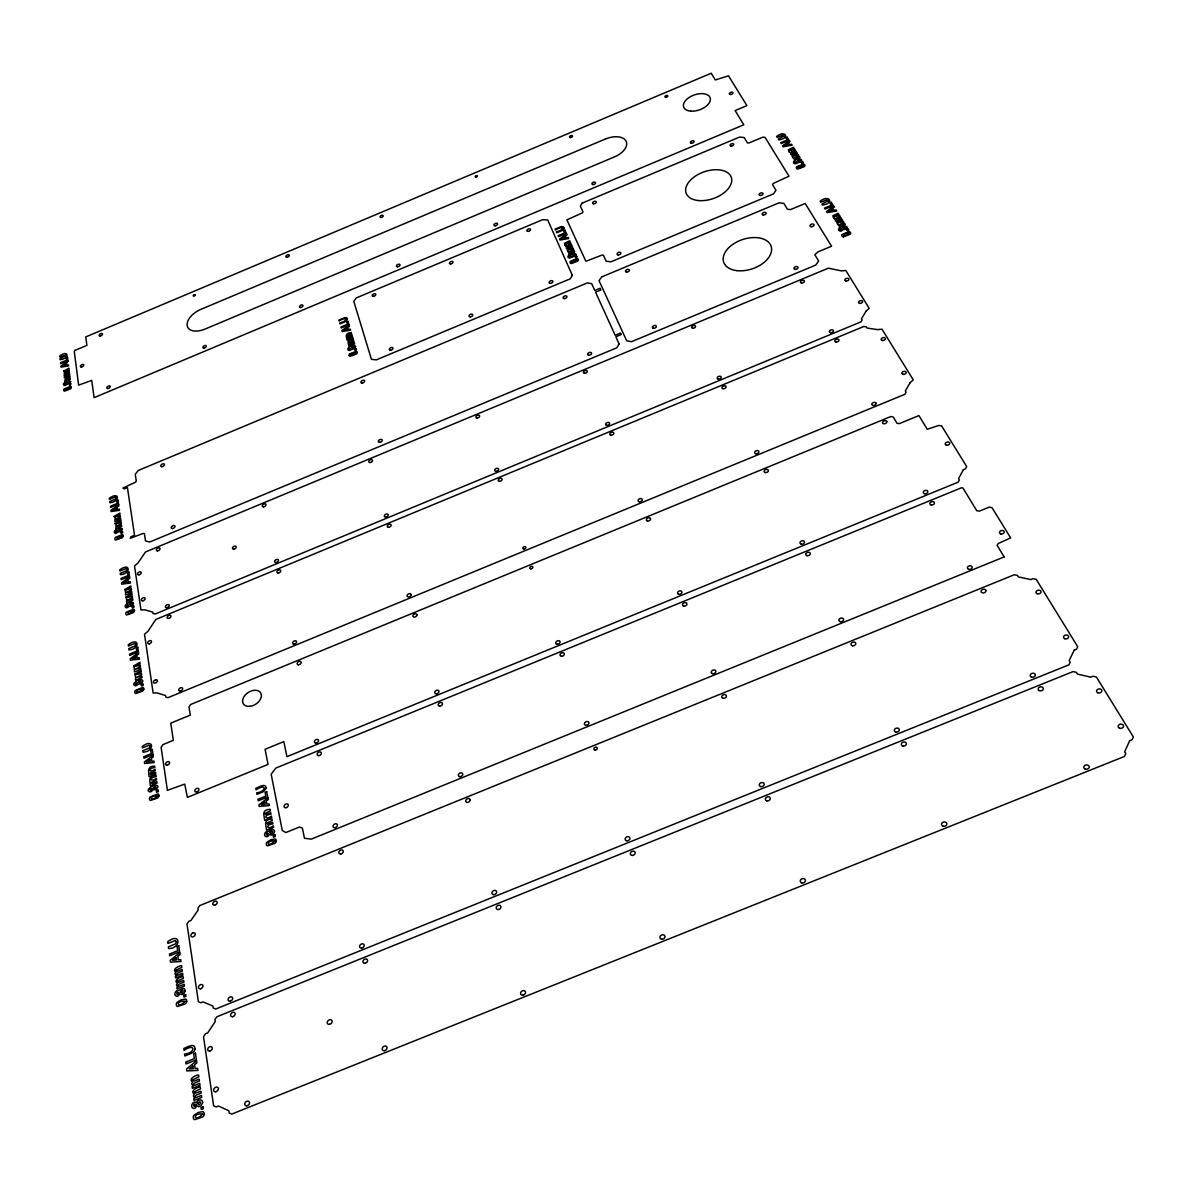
<?xml version="1.0" encoding="UTF-8"?>
<svg xmlns="http://www.w3.org/2000/svg" width="1193" height="1193" viewBox="0 0 1193 1193"><rect width="100%" height="100%" fill="white"/><g stroke="black" fill="none" stroke-linecap="round" stroke-linejoin="round"><path stroke-width="1.5" d="M63.766 389.977L63.84 390.648A2.147 1.208 -30.7 0 0 64.661 391.125L70.208 389.037A2.431 1.357 -30.6 0 0 71.252 387.859L71.282 386.815A2.147 1.208 -30.6 0 0 70.476 386.353L64.392 388.903M349.653 353.993L356.096 351.309A2.237 1.357 -26.3 0 1 357.095 351.786L357.229 352.86A2.535 1.521 -26.3 0 1 356.245 354.082L350.31 356.289A2.252 1.357 -26.4 0 1 349.31 355.812L349.117 355.111M843.451 236.825L849.878 234.454A2.729 1.685 -16.5 0 0 850.713 233.217L850.266 232.143A2.416 1.491 -16.5 0 0 848.969 231.71L842.064 234.589A2.431 1.491 -16.5 0 0 841.721 235.707L842.154 236.393A2.416 1.491 -16.5 0 0 843.451 236.825M63.796 390.186A2.147 1.208 -30.7 0 1 64.422 389.112M349.176 355.32A2.252 1.357 -26.4 0 1 349.713 354.217M151.213 782.533L152.197 783.413L156.865 781.624L157.058 783.04L150.348 785.799L150.169 784.487C150.348 782.28 147.41 775.182 155.94 775.182L156.149 776.583C148.722 777.269 150.452 782.936 156.402 778.388L156.596 779.804L151.213 782.533M176.549 941.68L175.431 943.887L168.377 946.824L168.616 948.554C181.545 948.495 180.784 931.703 167.676 941.724L167.915 943.454L175.117 940.606L176.549 941.68M149.93 773.392L150.915 774.257L155.552 772.467L155.761 773.869L149.08 776.613L148.901 775.316C149.065 773.124 146.157 766.085 154.658 766.07L154.851 767.472C147.455 768.158 149.17 773.78 155.105 769.261L155.299 770.663L149.93 773.392M133.646 666.007C134.511 667.603 134.496 670.093 134.377 670.779L134.541 671.942L140.893 669.333L140.714 668.05L135.376 669.228L140.476 666.425L140.297 665.157L134.973 666.365L140.073 663.547L139.894 662.279L133.646 666.007M134.794 674.239C135.659 675.849 135.644 678.37 135.54 679.056L135.704 680.234L142.071 677.609L141.892 676.327L136.524 677.505L141.654 674.686L141.475 673.404L136.121 674.597L141.236 671.778L141.057 670.496L134.794 674.239M195.205 294.939C193.37 298.653 191.775 293.463 195.205 294.939M274.733 840.99C267.336 848.879 264.876 840.081 274.733 840.99M351.771 347.521C354.067 349.907 355.037 344.046 351.771 347.521M124.833 589.521C125.668 591.012 125.638 593.324 125.533 593.935L125.683 595.024L131.782 592.489L131.618 591.31L126.488 592.489L131.394 589.804L131.23 588.626L126.115 589.834L131.021 587.135L130.857 585.972L124.833 589.521M125.906 597.141C126.741 598.647 126.712 600.974 126.592 601.6L126.756 602.689L132.885 600.154L132.706 598.961L127.562 600.139L132.498 597.439L132.319 596.261L127.189 597.454L132.11 594.755L131.946 593.577L125.906 597.141M268.38 833.579C266.665 837.889 264.995 831.372 268.38 833.579M564.065 228.131L562.067 230.503L556.728 232.769L556.326 231.83C565.527 230.04 563.29 224.657 555.506 230.025L555.103 229.101L561.247 226.61L563.23 226.745L564.065 228.131M150.318 746.102L149.274 748.011L142.832 750.71L143.026 752.157C154.747 751.814 154.21 737.468 142.235 746.445L142.444 747.892L149.021 745.252L150.318 746.102M115.035 523.503L116.139 524.831L115.81 528.633L121.716 526.188L121.552 525.084L116.601 526.262L121.358 523.682L121.194 522.579L116.258 523.787L121 521.192L120.851 520.103L115.035 523.503M114.051 516.45L115.154 517.762L114.826 521.55L120.702 519.104L120.538 518.016L115.617 519.179L120.344 516.614L120.195 515.525L115.274 516.718L119.986 514.138L119.837 513.065L114.051 516.45M135.913 644.25L134.913 645.995L128.784 648.589L128.963 649.902C140.043 649.424 139.641 636.287 128.248 644.727L128.426 646.039L134.69 643.504L135.913 644.25M127.099 569.3L126.13 570.94L120.239 573.43L120.404 574.653C131.036 574.087 130.693 561.814 119.732 569.866L119.911 571.074L125.936 568.629L127.099 569.3M837.665 224.403L839.454 225.79L839.171 226.998L845.27 224.448L844.689 223.523L839.231 224.895L843.913 222.316L843.332 221.376L837.889 222.778L842.571 220.198L841.99 219.258L836.532 221.868L837.665 224.403M833.862 218.364L835.652 219.736L835.354 220.944L841.438 218.408L840.856 217.484L835.413 218.856L840.096 216.291L839.514 215.366L834.101 216.753L838.768 214.188L838.172 213.264L832.744 215.858L833.862 218.364M116.317 497.66L115.378 499.196L109.711 501.597L109.86 502.73C120.075 502.074 119.807 490.621 109.249 498.301L109.413 499.42L115.199 497.049L116.317 497.66M202.527 1114.143C194.325 1123.314 191.76 1112.502 202.527 1114.143M195.891 1104.673C193.922 1109.788 192.252 1101.84 195.891 1104.673M347.074 335.665L347.998 336.232L351.92 334.681L352.203 335.621L347.685 338.066L352.561 336.844L352.845 337.783L347.163 340.169L346.895 339.289C346.76 337.902 344.061 332.743 351.294 332.534L351.562 333.473L347.074 335.665M348.878 341.794L349.803 342.376L353.739 340.81L354.023 341.765L349.504 344.225L354.396 342.988L354.679 343.942L348.967 346.328L348.714 345.448C348.58 344.046 345.836 338.857 353.098 338.663L353.382 339.602L348.878 341.794M269.886 832.475C272.392 836.427 274.136 827.703 269.886 832.475M64.288 377.167L65.257 378.256L64.869 381.492L70.253 379.225L70.133 378.3L65.645 379.449L69.984 377.122L69.88 376.198L65.391 377.361L69.731 375.02L69.612 374.11L64.288 377.167M185.094 1001.33C177.25 1009.875 174.879 1000.047 185.094 1001.33M63.557 371.232L64.526 372.305L64.139 375.512L69.507 373.26L69.388 372.335L64.914 373.498L69.239 371.172L69.134 370.248L64.72 371.59L68.985 369.084L68.866 368.175L63.557 371.232M178.846 992.815C176.952 997.557 175.401 990.279 178.846 992.815M355.574 346.567L354.604 348.341L350.414 350.056A2.237 1.342 -26.4 0 1 349.102 350.533C344.136 348.878 354.276 343.36 355.574 346.567M792.778 157.595L794.449 158.848L794.15 159.981L799.981 157.536L799.444 156.671L794.255 158.028L798.743 155.582L798.206 154.732L793.032 156.089L797.52 153.643L796.984 152.779L791.764 155.269L792.778 157.595M789.319 152.078L790.974 153.315L790.676 154.434L796.492 152.003L795.94 151.153L790.78 152.495L795.254 150.064L794.717 149.214L789.572 150.572L794.046 148.141L793.509 147.291L788.305 149.766L789.319 152.078M151.899 788.931C150.124 793.002 148.767 786.903 151.899 788.931M157.491 795.85C150.273 803.277 148.215 795.12 157.491 795.85M66.047 355.216L59.993 358.78L60.097 359.719C69.283 358.959 69.388 349.102 59.65 355.991L59.769 356.931L66.047 355.216M847.119 227.371C846.821 230.503 842.81 228.698 841.9 230.637A2.401 1.476 -16.6 0 1 840.469 231.174C833.892 229.861 845.569 223.285 847.119 227.371M197.561 1103.406C200.066 1108.342 202.378 1097.873 197.561 1103.406M266.695 823.2L267.799 824.229L272.63 822.395L272.929 823.901C265.01 824.378 267.038 830.775 273.301 825.839L273.585 827.36L266.561 830.224L266.293 828.822C266.576 826.272 262.415 819.352 271.974 818.98L272.258 820.471L266.695 823.2M264.846 813.477L265.935 814.506L270.751 812.672L271.05 814.163C263.176 814.64 265.174 820.993 271.407 816.087L271.706 817.593L264.712 820.441L264.443 819.054C264.712 816.534 260.611 809.674 270.095 809.286L270.393 810.778L264.846 813.477M142.385 689.196C135.525 696.071 133.616 688.719 142.385 689.196M137.15 683.052C135.45 686.795 134.183 681.263 137.15 683.052M180.456 991.622C182.842 996.095 185.019 986.462 180.456 991.622M274.539 831.551L273.286 834.146L271.273 835.1L269.32 834.548L268.127 836.189A2.804 2.013 -35.6 0 1 266.501 836.755C262.922 836.547 264.801 830.91 267.873 831.536C269.096 831.61 273.898 826.764 274.539 831.551M133.139 610.876C127.189 616.9 125.22 610.667 133.139 610.876M128.128 605.269C126.488 608.788 125.28 603.643 128.128 605.269M121.91 536.134C116.153 541.816 114.304 536.045 121.91 536.134M117.123 531.019C115.542 534.3 114.409 529.543 117.123 531.019M192.744 1079.829L193.877 1081.141L199.171 1079.188L199.425 1081.037L193.803 1083.393L193.4 1084.914A1.581 1.178 -43.9 0 0 194.429 1085.391L199.768 1083.408L200.036 1085.257L192.356 1088.344L192.118 1086.644L193.162 1086.212L191.626 1083.87L192.58 1082.066C187.763 1079.143 195.935 1074.893 198.575 1074.997L198.828 1076.832L192.744 1079.829M194.414 1091.849L195.563 1093.176L200.871 1091.207L201.14 1093.071L195.488 1095.442L195.085 1096.978A1.581 1.193 -44.3 0 0 196.129 1097.471L201.483 1095.472L201.751 1097.351L194.027 1100.438L193.788 1098.708L194.847 1098.291L193.296 1095.92L194.265 1094.1C189.419 1091.148 197.591 1086.868 200.275 1086.972L200.543 1088.836L194.414 1091.849M801.666 160.205L800.503 161.845L796.656 163.307A2.297 1.357 -17.6 0 1 795.284 163.814C789.14 162.68 800.22 156.462 801.666 160.205M153.36 787.887C155.582 791.555 157.491 783.354 153.36 787.887M578.381 259.701L578.337 260.074A2.55 1.536 -21.8 0 1 577.442 261.267L571.417 263.519A2.267 1.357 -21.9 0 1 570.299 263.086L570.015 262.43A2.282 1.372 -21.9 0 1 570.448 261.342L576.98 258.613A2.267 1.357 -21.8 0 1 578.083 259.045L578.381 259.701M202.631 1102.556L201.185 1105.657L198.977 1106.716L196.875 1105.926L195.518 1107.85A3.161 2.371 -44.6 0 1 193.743 1108.446C189.21 1107.805 192.983 1099.752 196.442 1102.779C196.815 1099.409 202.959 1098.395 202.631 1102.556M175.997 970.192L177.086 971.37L182.126 969.477L182.365 971.162L176.996 973.428L176.594 974.815A1.491 1.089 -40.6 0 0 177.578 975.248L182.663 973.324L182.902 975.009L175.58 977.977L175.371 976.426L176.37 976.008L174.924 973.891L175.848 972.235C171.255 969.536 179.263 965.584 181.59 965.659L181.828 967.344L175.997 970.192M177.518 981.138L178.607 982.331L183.677 980.422L183.916 982.122L178.518 984.404L178.13 985.806A1.506 1.089 -41 0 0 179.114 986.238L184.229 984.314L184.468 986.014L177.101 988.997L176.892 987.416L177.891 987.014L176.445 984.866L177.369 983.196C172.746 980.482 180.769 976.5 183.125 976.575L183.364 978.26L177.518 981.138M138.537 682.068C140.67 685.364 142.429 677.863 138.537 682.068M185.273 990.757L183.871 993.605L181.768 994.619L179.77 993.933L178.473 995.723A2.997 2.177 -41.2 0 1 176.788 996.304C173.119 995.857 175.162 989.862 178.413 990.503C179.576 990.608 184.9 985.418 185.273 990.757M129.47 604.344C131.528 607.356 133.198 600.377 129.47 604.344M70.193 387.636L65.004 389.977L70.193 387.636M118.42 530.124C120.418 532.898 121.984 526.367 118.42 530.124M347.417 319.247L345.269 321.663L339.99 323.899L339.707 322.93C348.326 321.394 347.357 315.534 339.14 321.021L338.857 320.052L344.926 317.592L346.79 317.77L347.417 319.247M66.003 383.46L64.303 384.414L66.003 383.46M157.759 786.977L156.447 789.423L152.734 789.841L151.526 791.391A2.699 1.834 -36.3 0 1 149.99 791.928C143.041 789.841 158.207 781.803 157.759 786.977M266.128 788.29L263.414 791.69L256.942 794.374L256.644 792.838C266.964 791.734 266.471 782.623 256.077 789.841L255.794 788.305C258.314 787.589 265.95 782.22 266.128 788.29M142.698 681.158C142.429 685.006 138 683.231 136.777 685.274A2.55 1.67 -34.3 0 1 135.316 685.811C129.232 683.708 142.608 676.64 142.698 681.158M194.981 1049.079L194.101 1051.495L191.924 1053.091L184.826 1055.999L184.557 1054.09C195.682 1053.315 195.682 1042.235 184.05 1050.392L183.797 1048.513C186.645 1047.32 195.354 1042.041 194.981 1049.079M133.467 603.434C133.154 607.028 128.978 605.418 127.77 607.341A2.446 1.551 -33.1 0 1 126.354 607.848C121.418 605.537 132.483 599.438 133.467 603.434M67.181 382.67C69 384.951 70.432 379.359 67.181 382.67M122.268 529.215C121.91 532.6 117.958 531.109 116.765 532.943A2.356 1.432 -32 0 1 115.423 533.435C110.725 531.332 121.298 525.546 122.268 529.215M567.823 251.499L569.255 252.856L568.837 254.02L574.608 251.604L574.206 250.694L569.165 251.991L573.669 249.531L573.266 248.636L568.241 249.933L572.744 247.488L572.342 246.578L567.137 249.054L567.823 251.499M828.419 200.618L821.873 204.107L822.469 205.062C835.294 203.153 828.583 194.056 820.098 201.289L820.695 202.243L827.167 199.693L828.419 200.618M565.214 245.669L566.63 246.996L566.213 248.159L571.954 245.758L571.551 244.848L566.526 246.146L571.029 243.7L570.627 242.805L565.616 244.103L570.105 241.657L569.702 240.777L564.528 243.238L565.214 245.669M784.532 135.719L778.254 139.044L778.805 139.924C790.989 138 784.8 129.634 776.643 136.464L777.18 137.344L783.369 134.898L784.532 135.719M276.314 840.946L276.209 841.527A3.176 2.297 -35.7 0 1 274.957 843.272L267.664 845.822A2.818 2.028 -35.8 0 1 266.486 844.942L266.278 843.839A2.833 2.043 -35.8 0 1 266.978 842.183L270.811 839.783L274.927 838.962A2.818 2.028 -35.7 0 1 276.105 839.842L276.314 840.946M575.891 254.422L574.594 256.107L570.806 257.539A2.252 1.357 -21.9 0 1 569.464 258.046C563.842 256.659 574.847 250.545 575.891 254.422M70.67 381.775L69.582 383.475L65.63 385.1A2.147 1.193 -30.6 0 1 64.392 385.563C60.306 383.848 69.82 378.733 70.67 381.775M204.257 1114.173L204.122 1114.888A3.594 2.714 -44.9 0 1 202.691 1116.946L194.683 1119.66A3.176 2.386 -45 0 1 193.445 1118.497L193.251 1117.14A3.206 2.401 -45 0 1 194.086 1115.142L198.306 1112.443L202.81 1111.652A3.176 2.401 -44.9 0 1 204.063 1112.801L204.257 1114.173M186.734 1001.33L186.6 1001.971A3.4 2.49 -41.4 0 1 185.243 1003.895L177.608 1006.519A3.012 2.192 -41.5 0 1 176.43 1005.475L176.266 1004.238A3.027 2.207 -41.5 0 1 177.071 1002.418L181.097 999.853L185.392 999.063A3.012 2.192 -41.4 0 1 186.57 1000.077L186.734 1001.33M158.967 795.791L158.848 796.342A3.057 2.088 -36.4 0 1 157.58 797.983L150.631 800.443A2.714 1.849 -36.5 0 1 149.587 799.623L149.438 798.594A2.729 1.864 -36.5 0 1 150.184 797.028L157.774 793.927A2.714 1.849 -36.4 0 1 158.833 794.747L158.967 795.791M849.252 233.202C841.512 239.361 841.751 232.262 849.252 233.202M477.409 176.206C474.695 179.934 474.277 174.029 477.409 176.206M143.801 689.107L143.682 689.614A2.893 1.894 -34.4 0 1 142.474 691.12L135.883 693.506A2.565 1.67 -34.5 0 1 134.884 692.775L134.749 691.851A2.58 1.685 -34.5 0 1 135.465 690.419L142.668 687.451A2.565 1.67 -34.4 0 1 143.667 688.167L143.801 689.107M134.496 610.786L134.377 611.248A2.774 1.76 -33.1 0 1 133.213 612.68L126.876 614.977A2.461 1.551 -33.2 0 1 125.921 614.335L125.802 613.47A2.475 1.566 -33.2 0 1 126.488 612.128L133.422 609.265A2.461 1.551 -33.1 0 1 134.377 609.921L134.496 610.786M803.56 165.573C796.149 171.36 796.432 164.828 803.56 165.573M123.207 536.015L123.088 536.447A2.669 1.625 -32 0 1 121.969 537.789L115.87 540.026A2.356 1.447 -32.1 0 1 114.96 539.445L114.856 538.639A2.371 1.447 -32.1 0 1 115.512 537.402L122.178 534.628A2.356 1.447 -32 0 1 123.088 535.21L123.207 536.015M841.691 229.22L839.484 229.533L841.691 229.22M796.492 161.994L794.389 162.308L796.492 161.994M577.039 260.059C569.523 265.845 570.254 259.194 577.039 260.059M842.944 227.759C844.286 231.01 847.343 224.702 842.944 227.759M797.699 160.623C798.952 163.62 801.905 157.73 797.699 160.623M570.806 256.182C568.42 258.896 568.778 254.139 570.806 256.182M355.991 352.815C348.356 358.601 349.564 351.831 355.991 352.815M1129.711 740.674L1124.656 751.799L1125.774 753.633L1124.492 756.437L231.785 1114.068L229.175 1112.875L228.847 1110.772L218.483 1106.03L216.201 1106.94L213.622 1105.762L203.511 1036.717L205.42 1033.854L207.627 1032.974L215.247 1021.581L214.949 1019.627L216.858 1016.794L1073.044 671.584L1076.369 672.36L1077.398 674.06L1090.76 677.177L1093.056 676.252L1096.412 677.028L1133.35 736.946L1132.097 739.72L1129.711 740.674M1074.192 650.185L1069.182 660.549L1070.196 662.219L1068.943 664.829L215.665 1009.039L213.174 1007.996L212.891 1006.057L203.019 1001.896L200.842 1002.761L198.381 1001.732L186.988 923.964L188.822 921.324L190.925 920.474L198.232 909.946L197.963 908.186L199.783 905.562L1014.318 574.743L1017.42 575.399L1018.36 576.935L1030.871 579.559L1033.049 578.68L1036.195 579.336L1077.711 646.695L1076.474 649.275L1074.192 650.185M572.103 254.78C572.953 257.882 576.368 251.887 572.103 254.78M350.563 348.624C348.088 351.383 348.833 346.492 350.563 348.624M581.945 203.213L580.38 206.285L583.019 211.892L582.333 212.876L566.914 219.87L585.852 261.282L602.107 255.034L603.375 255.227L606.193 261.207L610.861 261.834L773.541 193.848L775.957 190.239L772.497 184.497L773.392 183.394L789.005 176.191L765.041 137.374L762.879 137.135L748.965 142.966L747.429 142.921L744.178 137.538L739.496 137.091L581.945 203.213M1004.148 556.922L311.343 839.111L304.483 838.276L302.381 828.121L299.413 827.032L285.843 832.55L282.264 830.507L271.169 774.182L275.866 768.068L961.558 487.743L962.96 488.012L976.754 510.738L979.542 511.081L989.385 507.07L992.069 507.756L1010.665 537.909L998.213 543.531L997.094 545.29L1004.148 556.922M963.422 469.639L958.546 478.542L959.396 479.929L958.173 482.166L286.946 756.675L283.845 741.614L265.085 749.293L268.052 764.415L187.405 797.386L184.721 784.114L167.408 790.362L161.1 747.295L162.994 744.596L173.358 740.331L170.733 723.152L190.298 715.099L188.986 707.061L190.522 704.556L890.798 416.551L893.259 416.998L897.047 423.396L899.507 423.56L918.923 415.582L927.274 429.316L938.578 425.513L941.545 425.782L966.688 466.582L965.48 468.804L963.422 469.639M910.095 382.744L905.323 390.976L906.083 392.229L904.876 394.301L167.885 697.711L165.767 697.025L165.544 695.579L157.118 692.909L153.136 693.014L144.517 634.169L147.977 631.306L155.865 619.421L863.777 326.509L866.372 326.897L867.087 328.06L877.496 329.611L882.015 329.208L913.256 379.881L910.095 382.744M866.148 311.09L861.45 318.785L862.151 319.948L860.958 321.871L155.045 614.067L153.032 613.485L152.823 612.143L144.785 609.817L140.968 609.996L134.511 565.9L137.851 563.156L145.516 551.956L828.389 268.171L841.483 270.9L845.807 270.468L869.19 308.391L866.148 311.09M572.327 275.359L570.209 278.834L376.332 359.868L371.426 359.347L353.799 301.367L356.096 298.011L542.711 219.676L547.706 219.989L572.327 275.359M619.122 344.016L616.751 347.834L149.766 541.995L145.531 540.966L144.398 533.703L143.205 533.42L130.305 538.267L130.947 536.761L134.526 535.284L127.427 487.564L124.087 488.951L122.939 488.026L135.45 482.24L136.285 481.137L135.241 474.337L138.09 470.549L587.388 282.89L591.713 283.71L594.8 290.495L600.139 288.259L600.914 289.944L595.561 292.181L615.156 335.293L620.643 333.011L621.329 334.487L615.842 336.784L619.122 344.016M74.98 350.399L74.279 351.443L78.634 385.145L91.727 380.433L94.098 397.672L743.791 124.803L735.127 110.576L746.922 105.61L728.505 75.83L715.308 79.946L711.222 73.235L85.747 336.933L86.91 345.373L74.98 350.399M601.675 276.925L599.035 280.653L626.713 340.855L631.604 341.66L815.654 265.129L818.652 261.043L814.864 254.765L817.891 251.902L831.566 246.22L805.186 203.466L790.571 209.565L787.455 209.312L783.92 203.436L779.163 202.78L601.675 276.925M797.178 166.513L796.715 166.945A2.311 1.372 -17.5 0 0 796.387 167.989L796.775 168.616A2.311 1.357 -17.5 0 0 797.998 169.003L804.127 166.707A2.61 1.536 -17.4 0 0 804.947 165.559L804.544 164.574A2.311 1.357 -17.4 0 0 803.321 164.187L797.178 166.513M196.562 1060.86L186.6 1068.883L186.869 1070.926L197.919 1070.404L197.62 1068.361L195.13 1068.54L194.593 1064.723L196.86 1062.933L196.562 1060.86M179.755 952.775L170.226 960.305L170.48 962.155L180.993 961.483L180.725 959.619L178.339 959.828L177.861 956.354L180.024 954.668L179.755 952.775M267.888 797.834L258.911 804.828L259.209 806.468L269.379 805.573L269.066 803.918L266.755 804.171L266.173 801.085L268.216 799.519L267.888 797.834M192.908 1066.05L189.195 1068.943L193.266 1068.66L192.908 1066.05M153.122 755.318L144.383 761.969L144.592 763.52L154.151 762.581L153.927 761.03L151.765 761.283L151.362 758.39L153.345 756.899L153.122 755.318M176.251 957.606L172.687 960.305L176.579 959.962L176.251 957.606M833.668 206.165L826.54 211.549L827.181 212.578L836.725 210.967L836.069 209.938L833.922 210.326L832.714 208.417L834.339 207.209L833.668 206.165M264.652 802.233L261.297 804.753L265.055 804.35L264.652 802.233M138.507 652.556L130.186 658.775L130.38 660.161L139.447 659.132L139.253 657.716L137.195 657.999L136.822 655.375L138.716 653.988L138.507 652.556M789.393 140.774L782.519 145.874L783.115 146.814L792.167 145.173L791.57 144.234L789.527 144.636L788.424 142.877L789.99 141.743L789.393 140.774M129.56 576.965L121.537 582.87L121.716 584.167L130.44 583.049L130.246 581.752L128.277 582.035L127.934 579.619L129.754 578.292L129.56 576.965M149.886 759.494L146.62 761.88L150.154 761.462L149.886 759.494M566.586 233.888L559.547 239.047L559.979 240.047L568.688 238.54L568.241 237.541L566.272 237.914L565.437 236.065L567.048 234.902L566.586 233.888M831.491 209.312L828.822 211.265L832.326 210.624L831.491 209.312M118.644 504.728L110.919 510.336L111.083 511.529L119.449 510.365L119.285 509.157L117.391 509.456L117.063 507.219L118.823 505.966L118.644 504.728M349.131 325.301L341.914 330.521L342.212 331.565L350.593 330.193L350.28 329.149L348.386 329.492L347.804 327.538L349.46 326.36L349.131 325.301M135.42 656.404L132.304 658.64L135.659 658.193L135.42 656.404M787.261 143.727L784.681 145.576L788.021 144.92L787.261 143.727M126.577 580.588L123.58 582.721L126.801 582.244L126.577 580.588M564.244 236.915L561.605 238.779L564.811 238.182L564.244 236.915M68.001 361.151L60.873 366.147L60.992 367.146L68.583 365.893L68.463 364.879L66.733 365.192L66.51 363.298L68.001 361.151M115.766 508.143L112.888 510.157L115.975 509.679L115.766 508.143M346.581 328.403L343.897 330.282L346.984 329.73L346.581 328.403M65.302 364.133L62.647 365.938L65.466 365.431L65.302 364.133M192.848 932.941L192.282 933.224A2.461 1.775 -39.4 0 0 193.266 936.759L193.833 936.475A2.461 1.775 -39.4 0 0 192.848 932.941M67.509 357.303L66.271 357.825L66.569 360.197L60.53 362.732L60.634 363.686L67.926 360.614L67.509 357.303M605.403 139.029L200.961 309.33A17.313 9.798 -28.2 0 0 187.226 325.838A17.313 9.798 -28.2 0 0 205.107 329.059L614.484 156.894A17.522 9.976 -20.8 0 0 626.086 141.177A17.522 9.976 -20.8 0 0 605.403 139.029M70.834 383.863L69.522 385.384L70.834 383.863M347.953 321.335L346.656 321.886L347.372 324.317L340.959 327.001L341.243 327.986L348.982 324.75L347.953 321.335M564.885 230.13L563.558 230.681L564.602 232.993L558.13 235.707L558.548 236.646L566.347 233.366L564.885 230.13M787.141 137.225L785.799 137.777L787.186 139.969L780.625 142.713L781.176 143.592L789.08 140.282L787.141 137.225M576.666 256.152L575.13 256.793L575.548 257.703L577.084 257.062L576.666 256.152M356.096 348.729L354.575 349.355L354.858 350.31L356.379 349.683L356.096 348.729M802.71 161.83L801.159 162.487L801.696 163.352L803.247 162.695L802.71 161.83M831.208 202.273L829.806 202.855L831.327 205.241L824.467 208.104L825.079 209.073L833.325 205.628L831.208 202.273M118.003 500.18L116.646 500.747L117.048 503.535L110.427 506.294L110.591 507.428L118.554 504.102L118.003 500.18M848.253 229.145L846.627 229.831L847.224 230.771L848.849 230.1L848.253 229.145M122.506 531.69L120.94 532.346L121.09 533.45L122.655 532.794L122.506 531.69M128.859 572.043L127.457 572.625L127.89 575.652L121.015 578.501L121.179 579.723L129.47 576.294L128.859 572.043M133.735 606.104L132.11 606.775L132.274 607.968L133.899 607.297L133.735 606.104M137.762 647.247L136.3 647.844L136.763 651.11L129.605 654.062L129.783 655.375L138.403 651.825L137.762 647.247M142.981 684.051L141.296 684.737L141.475 686.035L143.175 685.334L142.981 684.051M152.286 749.443L150.75 750.069L151.257 753.678L143.742 756.765L143.935 758.226L153.002 754.498L152.286 749.443M158.072 790.184L156.298 790.899L156.492 792.331L158.281 791.615L158.072 790.184M266.68 791.57L265.07 792.227L265.815 796.074L257.942 799.28L258.24 800.831L267.724 796.969L266.68 791.57M275.061 834.966L273.197 835.711L273.48 837.247L275.359 836.487L275.061 834.966M178.756 945.736L177.086 946.422L177.697 950.746L169.466 954.072L169.704 955.817L179.621 951.805L178.756 945.736M185.676 994.589L183.722 995.365L183.961 997.094L185.914 996.304L185.676 994.589M195.458 1053.136L193.698 1053.851L194.37 1058.579L185.75 1062.053L186.004 1063.977L196.413 1059.787L195.458 1053.136M203.093 1106.761L201.035 1107.581L201.304 1109.475L203.362 1108.64L203.093 1106.761M155.642 679.786L155.135 679.965A2.162 1.417 -34 0 0 153.45 682.068A2.162 1.417 -34 0 0 155.179 683.052L155.701 682.873A2.162 1.417 -34 0 0 157.372 680.771A2.162 1.417 -34 0 0 155.642 679.786M886.787 421.472L886.533 421.129A2.252 1.521 -15.3 0 0 882.611 423.053L882.865 423.381A2.252 1.521 -15.3 0 0 886.787 421.472M985.821 590.237L985.507 589.834A2.475 1.819 -11.7 0 0 981.213 591.937L981.511 592.339A2.475 1.819 -11.7 0 0 985.821 590.237M876.109 403.353L875.945 402.995A2.222 1.491 -15.6 0 0 871.785 404.412L871.949 404.785A2.222 1.491 -15.6 0 0 876.109 403.353M411.153 594.621L411.033 594.248A2.162 1.476 -28.1 0 0 407.096 595.948L407.216 596.321A2.162 1.476 -28.1 0 0 411.153 594.621M470.176 799.832L470.057 799.37A2.401 1.804 -30.5 0 0 465.658 801.055L465.777 801.532A2.401 1.804 -30.5 0 0 470.176 799.832M416.954 614.842L416.849 614.455A2.192 1.521 -28.3 0 0 412.853 616.035L412.942 616.423A2.192 1.521 -28.3 0 0 416.954 614.842M588.596 355.231A2.088 1.327 -22 0 0 591.594 353.337A2.088 1.327 -22 0 0 588.581 352.83A2.088 1.327 -22 0 0 588.596 355.231M470.34 316.846A1.983 1.208 -24 0 0 472.726 314.713A1.983 1.208 -24 0 0 469.61 314.877A1.983 1.208 -24 0 0 470.34 316.846M390.499 350.22A1.983 1.208 -25.7 0 0 392.915 348.073A1.983 1.208 -25.7 0 0 389.857 348.222A1.983 1.208 -25.7 0 0 390.499 350.22M373.409 296.341A1.924 1.133 -25.5 0 0 375.765 294.283A1.924 1.133 -25.5 0 0 372.812 294.462A1.924 1.133 -25.5 0 0 373.409 296.341M450.656 263.921A1.924 1.133 -24 0 0 452.982 261.878A1.924 1.133 -24 0 0 449.97 262.087A1.924 1.133 -24 0 0 450.656 263.921M527.768 231.367A1.939 1.133 -22.5 0 0 530.557 229.653A1.939 1.133 -22.5 0 0 527.813 229.295A1.939 1.133 -22.5 0 0 527.768 231.367M550.048 283.308A1.998 1.208 -22.4 0 0 552.911 281.518A1.998 1.208 -22.4 0 0 550.077 281.101A1.998 1.208 -22.4 0 0 550.048 283.308M286.007 807.676A2.341 1.685 -34.6 0 0 288.184 804.514A2.341 1.685 -34.6 0 0 284.471 805.2A2.341 1.685 -34.6 0 0 286.007 807.676M968.835 569.359A2.446 1.775 -12.3 0 0 972.161 567.122A2.446 1.775 -12.3 0 0 968.298 566.317A2.446 1.775 -12.3 0 0 968.835 569.359M840.26 621.657A2.401 1.789 -16.3 0 0 843.615 619.421A2.401 1.789 -16.3 0 0 839.902 618.556A2.401 1.789 -16.3 0 0 840.26 621.657M807.079 555.67A2.326 1.67 -17.3 0 0 810.315 553.522A2.326 1.67 -17.3 0 0 806.766 552.762A2.326 1.67 -17.3 0 0 807.079 555.67M712.489 673.627A2.386 1.789 -20.8 0 0 715.875 671.376A2.386 1.789 -20.8 0 0 712.296 670.466A2.386 1.789 -20.8 0 0 712.489 673.627M683.708 606.089A2.297 1.67 -21.2 0 0 686.974 603.941A2.297 1.67 -21.2 0 0 683.559 603.121A2.297 1.67 -21.2 0 0 683.708 606.089M459.887 776.673A2.371 1.775 -30.1 0 0 462.72 773.839A2.371 1.775 -30.1 0 0 459.022 773.69A2.371 1.775 -30.1 0 0 459.887 776.673M439.71 706.092A2.297 1.655 -29.2 0 0 442.454 703.408A2.297 1.655 -29.2 0 0 438.905 703.303A2.297 1.655 -29.2 0 0 439.71 706.092M318.546 755.616A2.297 1.625 -32.8 0 0 321.364 752.902A2.297 1.625 -32.8 0 0 317.905 752.768A2.297 1.625 -32.8 0 0 318.546 755.616M335.039 827.644A2.386 1.745 -34.2 0 0 337.216 824.408A2.386 1.745 -34.2 0 0 333.414 825.094A2.386 1.745 -34.2 0 0 335.039 827.644M586.076 725.344A2.371 1.789 -25.6 0 0 588.85 722.54A2.371 1.789 -25.6 0 0 585.032 722.421A2.371 1.789 -25.6 0 0 586.076 725.344M561.605 656.284A2.297 1.67 -25.3 0 0 564.289 653.615A2.297 1.67 -25.3 0 0 560.635 653.555A2.297 1.67 -25.3 0 0 561.605 656.284M1000.942 533.987A2.431 1.745 -11.6 0 0 1004.223 531.78A2.431 1.745 -11.6 0 0 1000.36 531.019A2.431 1.745 -11.6 0 0 1000.942 533.987M931.196 504.937A2.356 1.67 -13.7 0 0 934.417 502.805A2.356 1.67 -13.7 0 0 930.734 502.089A2.356 1.67 -13.7 0 0 931.196 504.937M249.919 706.331A10.23 6.964 -32.9 0 0 260.954 693.476A10.23 6.964 -32.9 0 0 245.102 695.161A10.23 6.964 -32.9 0 0 249.919 706.331M946.571 445.213A2.311 1.596 -13.6 0 0 949.717 443.14A2.311 1.596 -13.6 0 0 946.079 442.499A2.311 1.596 -13.6 0 0 946.571 445.213M167.303 765.16A2.267 1.536 -35.5 0 0 169.495 762.178A2.267 1.536 -35.5 0 0 165.991 762.849A2.267 1.536 -35.5 0 0 167.303 765.16M436.176 693.774A2.282 1.64 -29.1 0 0 438.92 691.105A2.282 1.64 -29.1 0 0 435.385 691.015A2.282 1.64 -29.1 0 0 436.176 693.774M315.757 743.03A2.282 1.611 -32.6 0 0 318.561 740.346A2.282 1.611 -32.6 0 0 315.131 740.212A2.282 1.611 -32.6 0 0 315.757 743.03M557.325 644.22A2.282 1.64 -25.2 0 0 560.009 641.566A2.282 1.64 -25.2 0 0 556.37 641.521A2.282 1.64 -25.2 0 0 557.325 644.22M196.577 791.943A2.297 1.596 -35.7 0 0 198.784 788.886A2.297 1.596 -35.7 0 0 195.205 789.557A2.297 1.596 -35.7 0 0 196.577 791.943M298.429 664.755A2.192 1.491 -31.4 0 0 301.143 662.219A2.192 1.491 -31.4 0 0 297.847 662.145A2.192 1.491 -31.4 0 0 298.429 664.755M530.9 568.807A1.64 1.133 -25 0 0 532.839 566.943A1.64 1.133 -25 0 0 530.244 566.943A1.64 1.133 -25 0 0 530.9 568.807M647.426 520.998A2.207 1.536 -21.6 0 0 650.558 518.97A2.207 1.536 -21.6 0 0 647.322 518.269A2.207 1.536 -21.6 0 0 647.426 520.998M678.668 594.293A2.282 1.655 -21.3 0 0 681.919 592.16A2.282 1.655 -21.3 0 0 678.534 591.37A2.282 1.655 -21.3 0 0 678.668 594.293M765.265 472.547A2.222 1.536 -18.3 0 0 768.381 470.519A2.222 1.536 -18.3 0 0 765.026 469.863A2.222 1.536 -18.3 0 0 765.265 472.547M801.278 544.142A2.311 1.655 -17.4 0 0 804.5 542.025A2.311 1.655 -17.4 0 0 800.98 541.264A2.311 1.655 -17.4 0 0 801.278 544.142M924.635 493.693A2.341 1.64 -14 0 0 927.841 491.576A2.341 1.64 -14 0 0 924.172 490.875A2.341 1.64 -14 0 0 924.635 493.693M618.034 254.884A1.998 1.208 -21 0 0 620.882 253.11A1.998 1.208 -21 0 0 617.974 252.707A1.998 1.208 -21 0 0 618.034 254.884M760.195 195.458A2.028 1.208 -18.2 0 0 763.028 193.684A2.028 1.208 -18.2 0 0 759.971 193.341A2.028 1.208 -18.2 0 0 760.195 195.458M731.145 146.068A1.924 1.118 -18.7 0 0 733.725 144.323A1.924 1.118 -18.7 0 0 730.787 144.159A1.924 1.118 -18.7 0 0 731.145 146.068M593.532 203.779A1.939 1.133 -21.2 0 0 596.306 202.064A1.939 1.133 -21.2 0 0 593.518 201.721A1.939 1.133 -21.2 0 0 593.532 203.779M698.263 200.528A23.92 14.122 -19.2 0 0 731.727 179.427A23.92 14.122 -19.2 0 0 696.115 175.654A23.92 14.122 -19.2 0 0 698.263 200.528M161.86 466.687A2.013 1.208 -30.5 0 0 164.425 464.465A2.013 1.208 -30.5 0 0 161.502 464.539A2.013 1.208 -30.5 0 0 161.86 466.687M172.567 528.544A2.088 1.282 -31.2 0 0 174.968 526.083A2.088 1.282 -31.2 0 0 171.822 526.411A2.088 1.282 -31.2 0 0 172.567 528.544M362.165 383.057A1.998 1.223 -26.4 0 0 364.626 380.865A1.998 1.223 -26.4 0 0 361.554 380.999A1.998 1.223 -26.4 0 0 362.165 383.057M379.642 442.364A2.073 1.312 -26.8 0 0 382.163 440.068A2.073 1.312 -26.8 0 0 378.986 440.157A2.073 1.312 -26.8 0 0 379.642 442.364M564.035 298.548A2.013 1.238 -22.2 0 0 566.929 296.744A2.013 1.238 -22.2 0 0 564.05 296.296A2.013 1.238 -22.2 0 0 564.035 298.548M882.417 340.467A2.162 1.417 -15.5 0 0 885.385 338.544A2.162 1.417 -15.5 0 0 882.03 338.037A2.162 1.417 -15.5 0 0 882.417 340.467M903.146 374.319A2.207 1.461 -14.9 0 0 906.173 372.35A2.207 1.461 -14.9 0 0 902.743 371.813A2.207 1.461 -14.9 0 0 903.146 374.319M755.78 453.698A2.192 1.506 -18.5 0 0 758.867 451.7A2.192 1.506 -18.5 0 0 755.557 451.073A2.192 1.506 -18.5 0 0 755.78 453.698M639.194 501.701A2.177 1.506 -21.7 0 0 642.296 499.688A2.177 1.506 -21.7 0 0 639.105 499.017A2.177 1.506 -21.7 0 0 639.194 501.701M523.906 549.063A1.625 1.118 -25 0 0 525.83 547.229A1.625 1.118 -25 0 0 523.265 547.244A1.625 1.118 -25 0 0 523.906 549.063M610.816 435.147A2.103 1.387 -22 0 0 613.813 433.223A2.103 1.387 -22 0 0 610.771 432.641A2.103 1.387 -22 0 0 610.816 435.147M723.092 388.694A2.118 1.387 -19.2 0 0 726.075 386.786A2.118 1.387 -19.2 0 0 722.913 386.249A2.118 1.387 -19.2 0 0 723.092 388.694M835.995 341.988A2.132 1.387 -16.5 0 0 838.962 340.094A2.132 1.387 -16.5 0 0 835.682 339.587A2.132 1.387 -16.5 0 0 835.995 341.988M499.628 481.375A2.088 1.387 -24.8 0 0 502.119 479.049A2.088 1.387 -24.8 0 0 498.823 479.109A2.088 1.387 -24.8 0 0 499.628 481.375M388.575 527.321A2.088 1.372 -27.6 0 0 391.125 524.965A2.088 1.372 -27.6 0 0 387.904 524.995A2.088 1.372 -27.6 0 0 388.575 527.321M293.881 644.131A2.177 1.461 -31.1 0 0 296.565 641.64A2.177 1.461 -31.1 0 0 293.299 641.58A2.177 1.461 -31.1 0 0 293.881 644.131M278.133 573.013A2.088 1.372 -30.2 0 0 280.728 570.642A2.088 1.372 -30.2 0 0 277.611 570.627A2.088 1.372 -30.2 0 0 278.133 573.013M168.78 618.392A2.103 1.342 -32.7 0 0 170.823 615.722A2.103 1.342 -32.7 0 0 167.557 616.408A2.103 1.342 -32.7 0 0 168.78 618.392M149.304 643.802A2.118 1.372 -33.4 0 0 151.392 641.088A2.118 1.372 -33.4 0 0 148.096 641.774A2.118 1.372 -33.4 0 0 149.304 643.802M180.411 691.015A2.177 1.447 -33.8 0 0 182.529 688.182A2.177 1.447 -33.8 0 0 179.114 688.853A2.177 1.447 -33.8 0 0 180.411 691.015M233.634 549.153A2.043 1.312 -30.6 0 0 236.199 546.841A2.043 1.312 -30.6 0 0 233.172 546.856A2.043 1.312 -30.6 0 0 233.634 549.153M157.491 550.853A2.028 1.253 -31.7 0 0 160.056 548.571A2.028 1.253 -31.7 0 0 157.133 548.586A2.028 1.253 -31.7 0 0 157.491 550.853M139.074 574.817A2.043 1.282 -32.4 0 0 141.087 572.252A2.043 1.282 -32.4 0 0 137.926 572.938A2.043 1.282 -32.4 0 0 139.074 574.817M142.921 600.78A2.073 1.312 -32.7 0 0 144.964 598.155A2.073 1.312 -32.7 0 0 141.743 598.841A2.073 1.312 -32.7 0 0 142.921 600.78M167.065 607.684A2.088 1.327 -32.5 0 0 169.108 605.03A2.088 1.327 -32.5 0 0 165.842 605.716A2.088 1.327 -32.5 0 0 167.065 607.684M275.807 562.514A2.073 1.357 -30.1 0 0 278.401 560.158A2.073 1.357 -30.1 0 0 275.285 560.173A2.073 1.357 -30.1 0 0 275.807 562.514M385.637 517.046A2.073 1.357 -27.5 0 0 388.172 514.72A2.073 1.357 -27.5 0 0 384.981 514.75A2.073 1.357 -27.5 0 0 385.637 517.046M263.489 506.816A2.013 1.268 -29.5 0 0 266.009 504.55A2.013 1.268 -29.5 0 0 262.997 504.594A2.013 1.268 -29.5 0 0 263.489 506.816M370.054 462.541A2.013 1.282 -27.2 0 0 372.514 460.304A2.013 1.282 -27.2 0 0 369.427 460.379A2.013 1.282 -27.2 0 0 370.054 462.541M477.185 418.027A2.013 1.297 -24.7 0 0 479.601 415.805A2.013 1.297 -24.7 0 0 476.439 415.91A2.013 1.297 -24.7 0 0 477.185 418.027M584.421 373.245A2.028 1.297 -22.2 0 0 587.329 371.411A2.028 1.297 -22.2 0 0 584.406 370.904A2.028 1.297 -22.2 0 0 584.421 373.245M496.079 471.339A2.073 1.372 -24.8 0 0 498.555 469.013A2.073 1.372 -24.8 0 0 495.274 469.088A2.073 1.372 -24.8 0 0 496.079 471.339M606.626 425.334A2.088 1.372 -22 0 0 609.608 423.426A2.088 1.372 -22 0 0 606.596 422.859A2.088 1.372 -22 0 0 606.626 425.334M718.275 379.12A2.103 1.372 -19.3 0 0 721.243 377.212A2.103 1.372 -19.3 0 0 718.097 376.69A2.103 1.372 -19.3 0 0 718.275 379.12M830.537 332.638A2.132 1.372 -16.7 0 0 833.475 330.759A2.132 1.372 -16.7 0 0 830.224 330.267A2.132 1.372 -16.7 0 0 830.537 332.638M692.701 328.254A2.043 1.297 -19.7 0 0 695.579 326.435A2.043 1.297 -19.7 0 0 692.551 325.957A2.043 1.297 -19.7 0 0 692.701 328.254M801.547 283.039A2.058 1.297 -17.3 0 0 804.41 281.205A2.058 1.297 -17.3 0 0 801.278 280.787A2.058 1.297 -17.3 0 0 801.547 283.039M846.001 281.026A2.088 1.312 -16.4 0 0 848.879 279.192A2.088 1.312 -16.4 0 0 845.688 278.759A2.088 1.312 -16.4 0 0 846.001 281.026M859.691 303.38A2.118 1.357 -16.1 0 0 862.614 301.516A2.118 1.357 -16.1 0 0 859.348 301.054A2.118 1.357 -16.1 0 0 859.691 303.38M1031.244 676.938A2.595 1.983 -9.4 0 0 1035.33 675.298A2.595 1.983 -9.4 0 0 1031.736 673.478A2.595 1.983 -9.4 0 0 1031.244 676.938M895.779 732.04A2.55 1.998 -14.2 0 0 899.313 729.654A2.55 1.998 -14.2 0 0 895.317 728.61A2.55 1.998 -14.2 0 0 895.779 732.04M852.384 645.741A2.431 1.834 -15.9 0 0 855.769 643.474A2.431 1.834 -15.9 0 0 851.996 642.565A2.431 1.834 -15.9 0 0 852.384 645.741M760.657 786.56A2.52 1.998 -20 0 0 764.206 784.159A2.52 1.998 -20 0 0 760.373 783.07A2.52 1.998 -20 0 0 760.657 786.56M723.003 698.263A2.416 1.834 -20.7 0 0 726.418 695.996A2.416 1.834 -20.7 0 0 722.794 695.042A2.416 1.834 -20.7 0 0 723.003 698.263M595.158 750.054A1.789 1.372 -25.7 0 0 597.246 747.936A1.789 1.372 -25.7 0 0 594.353 747.817A1.789 1.372 -25.7 0 0 595.158 750.054M340.87 853.934A2.416 1.789 -34.7 0 0 343.062 850.639A2.416 1.789 -34.7 0 0 339.215 851.325A2.416 1.789 -34.7 0 0 340.87 853.934M214.71 905.159A2.431 1.76 -38.2 0 0 217.007 901.819A2.431 1.76 -38.2 0 0 213.234 902.475A2.431 1.76 -38.2 0 0 214.71 905.159M230.085 1001.181A2.55 1.894 -40.8 0 0 232.471 997.602A2.55 1.894 -40.8 0 0 228.519 998.243A2.55 1.894 -40.8 0 0 230.085 1001.181M626.996 840.826A2.505 1.983 -26.2 0 0 629.889 837.799A2.505 1.983 -26.2 0 0 625.833 837.575A2.505 1.983 -26.2 0 0 626.996 840.826M361.718 948.077A2.52 1.939 -37 0 0 363.984 944.543A2.52 1.939 -37 0 0 359.973 945.214A2.52 1.939 -37 0 0 361.718 948.077M493.619 894.646A2.505 1.968 -32 0 0 496.601 891.589A2.505 1.968 -32 0 0 492.664 891.32A2.505 1.968 -32 0 0 493.619 894.646M200.454 988.788A2.535 1.849 -40.8 0 0 202.84 985.269A2.535 1.849 -40.8 0 0 198.948 985.91A2.535 1.849 -40.8 0 0 200.454 988.788M1064.574 638.643A2.58 1.939 -8.7 0 0 1068.645 637.002A2.58 1.939 -8.7 0 0 1065.036 635.258A2.58 1.939 -8.7 0 0 1064.574 638.643M1037.03 593.652A2.52 1.849 -10 0 0 1040.997 592.041A2.52 1.849 -10 0 0 1037.507 590.401A2.52 1.849 -10 0 0 1037.03 593.652M665.888 97.289A1.506 0.835 -19.8 0 0 667.782 95.843A1.506 0.835 -19.8 0 0 665.426 95.902A1.506 0.835 -19.8 0 0 665.888 97.289M570.224 137.538A1.581 0.88 -21.4 0 0 572.506 136.166A1.581 0.88 -21.4 0 0 570.254 135.927A1.581 0.88 -21.4 0 0 570.224 137.538M380.835 217.484A1.685 0.954 -24.8 0 0 383.192 215.888A1.685 0.954 -24.8 0 0 380.791 215.739A1.685 0.954 -24.8 0 0 380.835 217.484M286.976 257.241A1.834 1.029 -26.5 0 0 289.273 255.287A1.834 1.029 -26.5 0 0 286.499 255.481A1.834 1.029 -26.5 0 0 286.976 257.241M100.137 335.979A1.849 1.014 -29.6 0 0 102.509 334.01A1.849 1.014 -29.6 0 0 99.869 334.144A1.849 1.014 -29.6 0 0 100.137 335.979M107.817 388.515A1.909 1.089 -30.1 0 0 110.263 386.443A1.909 1.089 -30.1 0 0 107.519 386.562A1.909 1.089 -30.1 0 0 107.817 388.515M203.958 348.117A1.894 1.089 -28.5 0 0 206.374 346.074A1.894 1.089 -28.5 0 0 203.571 346.209A1.894 1.089 -28.5 0 0 203.958 348.117M300.591 307.526A1.894 1.104 -26.7 0 0 302.947 305.497A1.894 1.104 -26.7 0 0 300.084 305.662A1.894 1.104 -26.7 0 0 300.591 307.526M397.403 266.755A1.909 1.104 -24.9 0 0 400.028 264.906A1.909 1.104 -24.9 0 0 397.284 264.742A1.909 1.104 -24.9 0 0 397.403 266.755M495.229 225.76A1.909 1.104 -23 0 0 497.511 223.762A1.909 1.104 -23 0 0 494.499 223.986A1.909 1.104 -23 0 0 495.229 225.76M592.832 184.572A1.924 1.118 -21.2 0 0 595.561 182.887A1.924 1.118 -21.2 0 0 592.802 182.574A1.924 1.118 -21.2 0 0 592.832 184.572M691.329 143.205A1.939 1.118 -19.4 0 0 694.058 141.505A1.939 1.118 -19.4 0 0 691.194 141.221A1.939 1.118 -19.4 0 0 691.329 143.205M690.672 111.128A14.048 7.904 -19.3 0 0 710.387 98.9A14.048 7.904 -19.3 0 0 689.584 97.17A14.048 7.904 -19.3 0 0 690.672 111.128M81.363 367.056A1.864 1.044 -30.2 0 0 83.764 365.043A1.864 1.044 -30.2 0 0 81.109 365.162A1.864 1.044 -30.2 0 0 81.363 367.056M730.31 94.471A1.909 1.074 -18.7 0 0 732.979 92.83A1.909 1.074 -18.7 0 0 730.131 92.592A1.909 1.074 -18.7 0 0 730.31 94.471M1084.944 768.903A2.729 2.147 -6.2 0 0 1089.239 767.188A2.729 2.147 -6.2 0 0 1085.406 765.16A2.729 2.147 -6.2 0 0 1084.944 768.903M943.141 826.212A2.669 2.177 -11.7 0 0 946.81 823.677A2.669 2.177 -11.7 0 0 942.589 822.484A2.669 2.177 -11.7 0 0 943.141 826.212M902.803 745.998A2.565 2.028 -13.9 0 0 906.352 743.582A2.565 2.028 -13.9 0 0 902.326 742.523A2.565 2.028 -13.9 0 0 902.803 745.998M801.711 882.88A2.625 2.177 -19 0 0 805.409 880.345A2.625 2.177 -19 0 0 801.368 879.077A2.625 2.177 -19 0 0 801.711 882.88M766.741 800.831A2.535 2.028 -19.9 0 0 770.305 798.415A2.535 2.028 -19.9 0 0 766.458 797.297A2.535 2.028 -19.9 0 0 766.741 800.831M246.832 1105.807A2.684 2.058 -44.1 0 0 249.322 1101.959A2.684 2.058 -44.1 0 0 245.191 1102.586A2.684 2.058 -44.1 0 0 246.832 1105.807M215.709 1091.729A2.654 2.013 -43.9 0 0 218.2 1087.941A2.654 2.013 -43.9 0 0 214.129 1088.553A2.654 2.013 -43.9 0 0 215.709 1091.729M209.685 1051.078A2.61 1.939 -42.6 0 0 212.13 1047.394A2.61 1.939 -42.6 0 0 208.134 1048.021A2.61 1.939 -42.6 0 0 209.685 1051.078M523.011 995.156A2.625 2.147 -34.4 0 0 525.218 991.398A2.625 2.147 -34.4 0 0 520.923 992.084A2.625 2.147 -34.4 0 0 523.011 995.156M497.884 909.543A2.52 1.998 -32.3 0 0 500.881 906.456A2.52 1.998 -32.3 0 0 496.914 906.173A2.52 1.998 -32.3 0 0 497.884 909.543M365.088 963.273A2.535 1.954 -37.4 0 0 367.369 959.709A2.535 1.954 -37.4 0 0 363.313 960.365A2.535 1.954 -37.4 0 0 365.088 963.273M384.444 1050.675A2.654 2.103 -40 0 0 386.8 1046.872A2.654 2.103 -40 0 0 382.58 1047.514A2.654 2.103 -40 0 0 384.444 1050.675M661.876 939.279A2.61 2.177 -27 0 0 664.889 936.043A2.61 2.177 -27 0 0 660.609 935.73A2.61 2.177 -27 0 0 661.876 939.279M632.171 855.426A2.52 2.013 -26.3 0 0 635.079 852.354A2.52 2.013 -26.3 0 0 630.993 852.115A2.52 2.013 -26.3 0 0 632.171 855.426M232.56 1016.69A2.565 1.924 -41.2 0 0 234.961 1013.081A2.565 1.924 -41.2 0 0 230.995 1013.722A2.565 1.924 -41.2 0 0 232.56 1016.69M1119.288 728.013A2.714 2.103 -5.5 0 0 1123.552 726.298A2.714 2.103 -5.5 0 0 1119.705 724.36A2.714 2.103 -5.5 0 0 1119.288 728.013M1097.679 692.701A2.654 2.043 -6.8 0 0 1101.855 691.015A2.654 2.043 -6.8 0 0 1098.097 689.151A2.654 2.043 -6.8 0 0 1097.679 692.701M1039.192 690.568A2.61 2.013 -8.9 0 0 1043.323 688.898A2.61 2.013 -8.9 0 0 1039.685 687.064A2.61 2.013 -8.9 0 0 1039.192 690.568M329.477 1024.369A2.699 2.088 -40.1 0 0 331.922 1020.537A2.699 2.088 -40.1 0 0 327.657 1021.208A2.699 2.088 -40.1 0 0 329.477 1024.369M653.376 328.254A2.103 1.327 -20.5 0 0 656.404 326.42A2.103 1.327 -20.5 0 0 653.376 325.868A2.103 1.327 -20.5 0 0 653.376 328.254M795.135 269.364A2.118 1.327 -17.5 0 0 798.028 267.441A2.118 1.327 -17.5 0 0 794.777 267.083A2.118 1.327 -17.5 0 0 795.135 269.364M763.252 214.964A2.043 1.238 -18.1 0 0 766.115 213.159A2.043 1.238 -18.1 0 0 763.043 212.801A2.043 1.238 -18.1 0 0 763.252 214.964M626.549 272.079A2.028 1.238 -20.9 0 0 629.367 270.214A2.028 1.238 -20.9 0 0 626.355 269.886A2.028 1.238 -20.9 0 0 626.549 272.079M811.165 226.7A2.088 1.282 -17.2 0 0 814.058 224.866A2.088 1.282 -17.2 0 0 810.882 224.493A2.088 1.282 -17.2 0 0 811.165 226.7M736.707 270.617A25.023 15.42 -18.5 0 0 771.573 248.338A25.023 15.42 -18.5 0 0 733.919 243.64A25.023 15.42 -18.5 0 0 736.707 270.617"/></g></svg>
